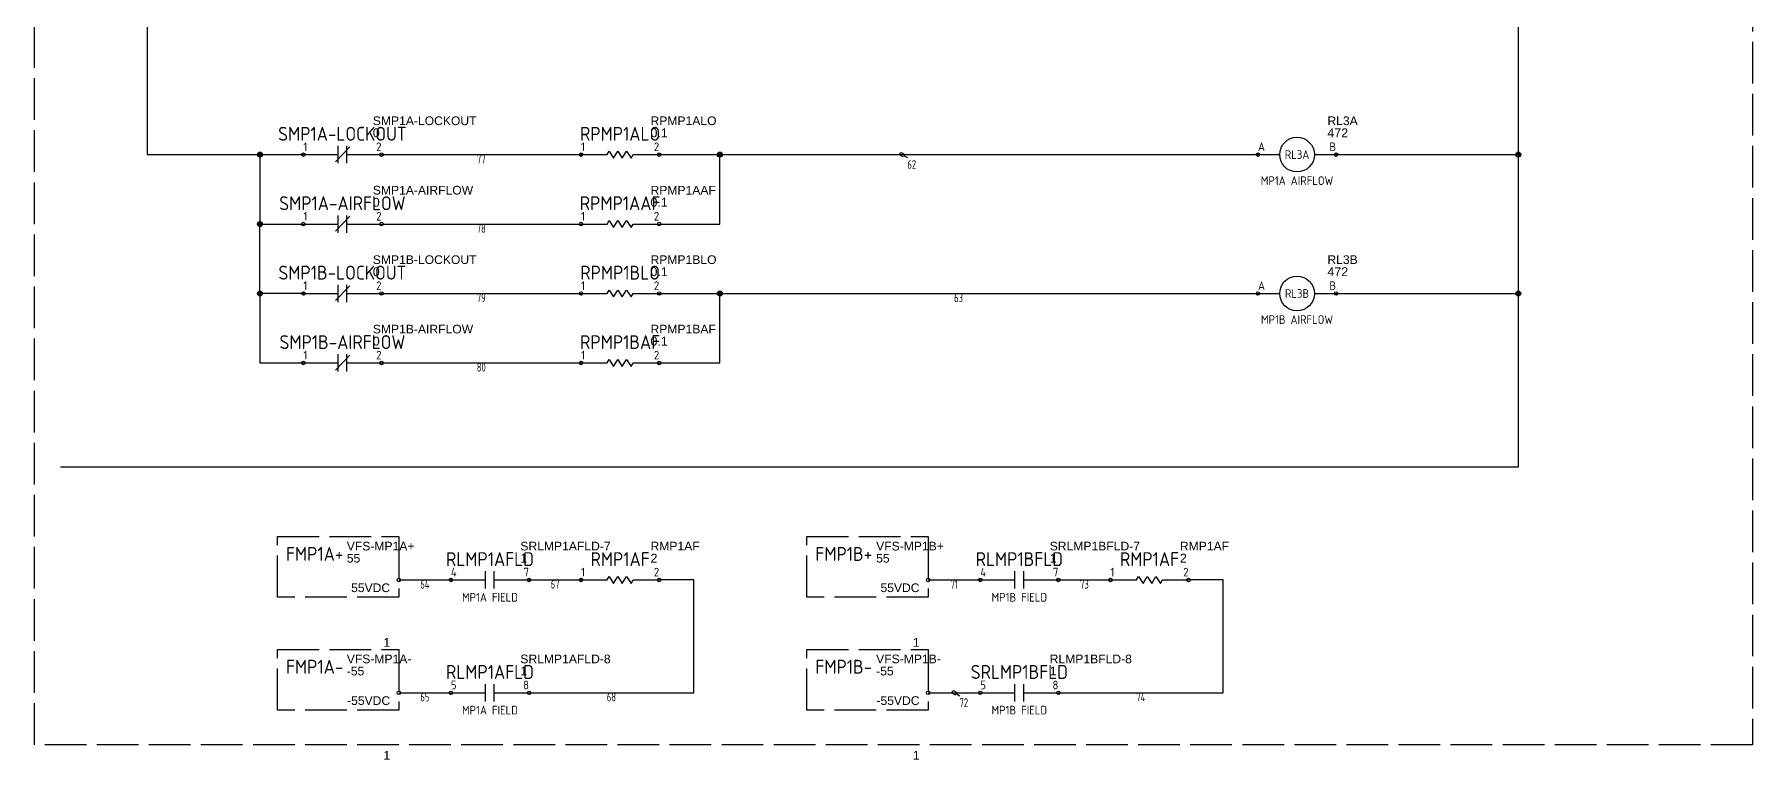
# Model space of a CAD drawing. Header units: millimetres. Extents: x 498 to 992, y 78 to 615.
# Drawn here: x 497.5 to 992.5, y 78.2 to 287.1 of the extents above; entities that cross this region are included whole.
import ezdxf
from ezdxf.enums import TextEntityAlignment as Align

# ---------------------------------------------------------------- set-up
doc = ezdxf.new("R2010")
doc.units = ezdxf.units.MM
doc.linetypes.add('ACAD_ISO02W100', pattern=[15, 12, -3])
for name, color, linetype in [('LOCBOX', 7, 'ACAD_ISO02W100'), ('NETLIST', 50, 'Continuous'), ('SYMS', 7, 'Continuous'), ('WIRENO', 7, 'Continuous'), ('WIRES', 7, 'Continuous')]:
    doc.layers.add(name, color=color, linetype=linetype)
doc.styles.get("Standard").update_dxf_attribs({"font": 'arial.ttf'})
doc.styles.add('WD_IEC', font='isocp2.shx', dxfattribs={"width": 0.9, "height": 4})

# ---------------------------------------------------------------- blocks, each defined once
blk = doc.blocks.new('CONTACT-NC')
for p, q in [((0, 0), (10, 0)), ((13.35, 2.25), (9.28, -2.05)), ((10, -2.5), (10, 2.5)), ((12.5, -2.5), (12.5, 2.5)), ((12.5, 0), (22.5, 0))]:
    blk.add_line(p, q)
for centre in [(0, 0), (22.5, 0)]:
    blk.add_circle(centre, 0.5)
at = {"style": 'WD_IEC', "flags": 1}
blk.add_attdef('LOC', text='', height=4, dxfattribs=at).set_placement((11.25, 11), align=Align.MIDDLE_CENTER)
at = {"style": 'WD_IEC'}
for tag, height, p in [('TAG1', 4, (11.25, 6)), ('DESC1', 2.5, (11.25, -5))]:
    blk.add_attdef(tag, text='', height=height, dxfattribs=at).set_placement(p, align=Align.MIDDLE_CENTER)
for tag, p, height, flags in [('X4TERM01', (0, 0), 0.64, 1), ('TERM01', (0, 1), 2.5, 8), ('X1TERM02', (22.5, 0), 0.64, 1)]:
    blk.add_attdef(tag, p, '', height=height, dxfattribs=dict(at, flags=flags))
at = {"style": 'WD_IEC', "flags": 8}
blk.add_attdef('TERM02', text='', height=2.5, dxfattribs=at).set_placement((22.5, 1), align=Align.RIGHT)
at = {"layer": 'NETLIST'}
for tag, p, height in [('NETTAG', (20, 8.5), 2.5), ('NETVALUE', (20, 5), 2.56)]:
    blk.add_attdef(tag, p, '', height=height, dxfattribs=at)
blk = doc.blocks.new('CONTACTOR-H')
for p, q in [((0, 0), (6.25, 0)), ((16.25, 0), (22.5, 0))]:
    blk.add_line(p, q)
for centre, radius in [((11.25, 0), 5), ((0, 0), 0.5), ((22.5, 0), 0.5)]:
    blk.add_circle(centre, radius)
at = {"style": 'WD_IEC', "flags": 1}
blk.add_attdef('LOC', text='', height=4, dxfattribs=at).set_placement((11.25, 8.5), align=Align.MIDDLE_CENTER)
at = {"style": 'WD_IEC'}
for tag, p, height, flags in [('X4TERM01', (0, 0), 0.64, 1), ('TERM01', (0, 1), 2.5, 8), ('X1TERM02', (22.5, 0), 0.64, 1)]:
    blk.add_attdef(tag, p, '', height=height, dxfattribs=dict(at, flags=flags))
for tag, height, p in [('TAG1', 4, (11.25, 0)), ('DESC1', 2.5, (11.25, -7.5))]:
    blk.add_attdef(tag, text='', height=height, dxfattribs=at).set_placement(p, align=Align.MIDDLE_CENTER)
at = {"style": 'WD_IEC', "flags": 8}
blk.add_attdef('TERM02', text='', height=2.5, dxfattribs=at).set_placement((22.5, 1), align=Align.RIGHT)
at = {"layer": 'NETLIST'}
for tag, p, height in [('NETTAG', (20, 8.5), 2.5), ('NETVALUE', (20, 5), 2.56)]:
    blk.add_attdef(tag, p, '', height=height, dxfattribs=at)
blk = doc.blocks.new('WDDOT')
for radius in [0.72, 0.449, 0.223]:
    blk.add_circle((0, 0), radius)
blk = doc.blocks.new('DCM-1')
at = {"linetype": 'ACAD_ISO02W100'}
blk.add_lwpolyline([(-35, 12.5), (0, 12.5), (0, -5), (-35, -5)], close=True, dxfattribs=at)
blk.add_circle((0, 0), 0.5)
at = {"style": 'WD_IEC'}
for tag, height, flags, p in [('LOC', 4, 1, (-32.5, 14.5)), ('DESC1', 3, 9, (-32.5, 2.5))]:
    blk.add_attdef(tag, text='', height=height, dxfattribs=dict(at, flags=flags)).set_placement(p, align=Align.MIDDLE_LEFT)
blk.add_attdef('TAG1', text='', height=4, dxfattribs=at).set_placement((-32.5, 7.5), align=Align.MIDDLE_LEFT)
at = {"style": 'WD_IEC', "flags": 1}
blk.add_attdef('X1TERM01', (0, 0), '', height=0.5, dxfattribs=at)
blk.add_attdef('TERMDESC01', text='', height=2.5).set_placement((-2.5, -1), align=Align.TOP_RIGHT)
blk.add_attdef('TERM01', text='', height=2.5).set_placement((-2.5, -20), align=Align.BOTTOM_RIGHT)
at = {"layer": 'NETLIST'}
for tag, p in [('NETTAG', (-15, 8.5)), ('NETVALUE', (-15, 5))]:
    blk.add_attdef(tag, p, '', height=2.5, dxfattribs=at)
blk = doc.blocks.new('RESISTOR-1')
for p, q in [((0, 0), (7.5, 0)), ((7.5, 0), (8.12, 1)), ((8.12, 1), (9.38, -1)), ((9.38, -1), (10.62, 1)), ((10.62, 1), (11.88, -1)), ((11.88, -1), (13.12, 1)), ((13.12, 1), (14.38, -1)), ((14.38, -1), (15, 0)), ((15, 0), (22.5, 0))]:
    blk.add_line(p, q)
for centre in [(0, 0), (22.5, 0)]:
    blk.add_circle(centre, 0.5)
at = {"style": 'WD_IEC', "flags": 1}
blk.add_attdef('LOC', text='', height=4, dxfattribs=at).set_placement((11.25, 11), align=Align.MIDDLE_CENTER)
at = {"style": 'WD_IEC'}
for tag, height, p in [('TAG1', 4, (11.25, 6)), ('DESC1', 2.5, (10.75, -3))]:
    blk.add_attdef(tag, text='', height=height, dxfattribs=at).set_placement(p, align=Align.MIDDLE_CENTER)
for tag, p, height, flags in [('X4TERM01', (0, 0), 0.64, 1), ('TERM01', (0, 1), 2.5, 8), ('X1TERM02', (22.5, 0), 0.64, 1)]:
    blk.add_attdef(tag, p, '', height=height, dxfattribs=dict(at, flags=flags))
at = {"style": 'WD_IEC', "flags": 8}
blk.add_attdef('TERM02', text='', height=2.5, dxfattribs=at).set_placement((22.5, 1), align=Align.RIGHT)
at = {"layer": 'NETLIST'}
for tag, p, height in [('NETTAG', (20, 8.5), 2.5), ('NETVALUE', (20, 5), 2.56)]:
    blk.add_attdef(tag, p, '', height=height, dxfattribs=at)
blk = doc.blocks.new('CONTACT-NO')
for p, q in [((2.5, 0), (12.5, 0)), ((12.5, -2.5), (12.5, 2.5)), ((15, -2.5), (15, 2.5)), ((15, 0), (25, 0))]:
    blk.add_line(p, q)
for centre in [(2.5, 0), (25, 0)]:
    blk.add_circle(centre, 0.5)
at = {"style": 'WD_IEC', "flags": 1}
blk.add_attdef('LOC', text='', height=4, dxfattribs=at).set_placement((13.75, 11), align=Align.MIDDLE_CENTER)
at = {"style": 'WD_IEC'}
for tag, height, p in [('TAG1', 4, (13.75, 6)), ('DESC1', 2.5, (13.75, -5))]:
    blk.add_attdef(tag, text='', height=height, dxfattribs=at).set_placement(p, align=Align.MIDDLE_CENTER)
for tag, p, height, flags in [('X4TERM01', (2.5, 0), 0.64, 1), ('TERM01', (2.5, 1), 2.5, 8), ('X1TERM02', (25, 0), 0.64, 1)]:
    blk.add_attdef(tag, p, '', height=height, dxfattribs=dict(at, flags=flags))
at = {"style": 'WD_IEC', "flags": 8}
blk.add_attdef('TERM02', text='', height=2.5, dxfattribs=at).set_placement((25, 1), align=Align.RIGHT)
at = {"layer": 'NETLIST'}
for tag, p, height in [('NETTAG', (22.5, 8.5), 2.5), ('NETVALUE', (22.5, 5), 2.56)]:
    blk.add_attdef(tag, p, '', height=height, dxfattribs=at)
blk = doc.blocks.new('WD_WNH2')
at = {"linetype": 'Continuous', "style": 'WD_IEC', "width": 0.8}
blk.add_attdef('WIRENO', text='', height=2.5, dxfattribs=at).set_placement((0, 0), align=Align.TOP_CENTER)
at = {"style": 'WD_IEC', "flags": 1}
for tag, p in [('W02USER', (0, -1.21)), ('W03USER', (0, -1.33)), ('W04USER', (0, -1.46)), ('W05USER', (0, -1.58)), ('W06USER', (0, -1.71)), ('W07USER', (0, -1.83)), ('W08USER', (0, -1.96)), ('W09USER', (0, -2.08)), ('W01USER', (0, -1.08)), ('W10USER', (0, -2.21))]:
    blk.add_attdef(tag, text='', height=0.08, dxfattribs=at).set_placement(p, align=Align.CENTER)

msp = doc.modelspace()

# ---------------------------------------------------------------- linework, layer by layer
at = {"layer": 'LOCBOX'}
msp.add_lwpolyline([(497.5, 615), (992.5, 615), (992.5, 82.5), (497.5, 82.5)], close=True, dxfattribs=at)
at = {"layer": 'WIRENO'}
for points in [[(749.15, 251.55), (748.19, 252.1), (748.04, 252.65), (747.35, 253.04), (746.81, 252.9), (746.96, 252.35), (747.65, 251.96), (747.92, 252.03)], [(764.15, 96.55), (763.19, 97.1), (763.04, 97.65), (762.35, 98.04), (761.81, 97.9), (761.96, 97.35), (762.65, 96.96), (762.92, 97.03)]]:
    msp.add_lwpolyline(points, dxfattribs=at)
at = {"layer": 'WIRES'}
for p, q in [((530, 537.5), (530, 252.5)), ((925, 405), (925, 162.5)), ((530, 252.5), (575, 252.5)), ((562.5, 252.5), (562.5, 232.5)), ((597.5, 252.5), (655, 252.5)), ((677.5, 252.5), (817.5, 252.5)), ((695, 232.5), (695, 252.5)), ((817.5, 252.5), (850, 252.5)), ((872.5, 252.5), (925, 252.5)), ((562.5, 232.5), (575, 232.5)), ((562.5, 212.5), (562.5, 232.5)), ((597.5, 232.5), (655, 232.5)), ((677.5, 232.5), (695, 232.5)), ((575, 212.5), (562.5, 212.5)), ((562.5, 212.5), (562.5, 192.5)), ((597.5, 212.5), (655, 212.5)), ((677.5, 212.5), (850, 212.5)), ((695, 192.5), (695, 212.5)), ((872.5, 212.5), (925, 212.5)), ((562.5, 192.5), (575, 192.5)), ((597.5, 192.5), (655, 192.5)), ((677.5, 192.5), (695, 192.5)), ((810, 162.5), (505, 162.5)), ((925, 162.5), (810, 162.5)), ((602.5, 130), (617.5, 130)), ((640, 130), (655, 130)), ((687.5, 130), (677.5, 130)), ((687.5, 97.5), (687.5, 130)), ((755, 130), (770, 130)), ((792.5, 130), (807.5, 130)), ((840, 130), (830, 130)), ((840, 97.5), (840, 130)), ((602.5, 97.5), (617.5, 97.5)), ((640, 97.5), (687.5, 97.5)), ((755, 97.5), (770, 97.5)), ((792.5, 97.5), (840, 97.5))]:
    msp.add_line(p, q, dxfattribs=at)

# ---------------------------------------------------------------- block references
ref = msp.add_blockref('CONTACT-NC', (575, 252.5))
ref.add_attrib('TERM02', '2', dxfattribs={"height": 2.5, "style": 'WD_IEC'}).set_placement((597.5, 253.5), align=Align.RIGHT)
ref.add_attrib('TERM01', '1', (575, 253.5), dxfattribs={"height": 2.5, "style": 'WD_IEC'})
ref.add_attrib('TAG1', 'SMP1A-LOCKOUT', dxfattribs={"height": 4, "style": 'WD_IEC'}).set_placement((586.25, 258.5), align=Align.MIDDLE_CENTER)
ref.add_attrib('NETVALUE', '0', (595, 257.5), dxfattribs={"layer": 'NETLIST', "height": 2.56})
ref.add_attrib('NETTAG', 'SMP1A-LOCKOUT', (595, 261), dxfattribs={"layer": 'NETLIST', "height": 2.5})
ref = msp.add_blockref('RESISTOR-1', (655, 252.5))
ref.add_attrib('NETTAG', 'RPMP1ALO', (675, 261), dxfattribs={"layer": 'NETLIST', "height": 2.5})
ref.add_attrib('NETVALUE', '0.1', (675, 257.5), dxfattribs={"layer": 'NETLIST', "height": 2.56})
ref.add_attrib('TAG1', 'RPMP1ALO', dxfattribs={"height": 4, "style": 'WD_IEC'}).set_placement((666.25, 258.5), align=Align.MIDDLE_CENTER)
ref.add_attrib('TERM01', '1', (655, 253.5), dxfattribs={"height": 2.5, "style": 'WD_IEC'})
ref.add_attrib('TERM02', '2', dxfattribs={"height": 2.5, "style": 'WD_IEC'}).set_placement((677.5, 253.5), align=Align.RIGHT)
ref = msp.add_blockref('CONTACTOR-H', (850, 252.5))
ref.add_attrib('TERM02', 'B', dxfattribs={"height": 2.5, "style": 'WD_IEC'}).set_placement((872.5, 253.5), align=Align.RIGHT)
ref.add_attrib('TERM01', 'A', (850, 253.5), dxfattribs={"height": 2.5, "style": 'WD_IEC'})
ref.add_attrib('DESC1', 'MP1A AIRFLOW', dxfattribs={"height": 2.5, "style": 'WD_IEC'}).set_placement((861.25, 245), align=Align.MIDDLE_CENTER)
ref.add_attrib('TAG1', 'RL3A', dxfattribs={"height": 2.5, "style": 'WD_IEC'}).set_placement((861.25, 252.5), align=Align.MIDDLE_CENTER)
ref.add_attrib('NETVALUE', '472', (870, 257.5), dxfattribs={"layer": 'NETLIST', "height": 2.56})
ref.add_attrib('NETTAG', 'RL3A', (870, 261), dxfattribs={"layer": 'NETLIST', "height": 2.5})
ref = msp.add_blockref('CONTACT-NC', (575, 232.5))
ref.add_attrib('TERM02', '2', dxfattribs={"height": 2.5, "style": 'WD_IEC'}).set_placement((597.5, 233.5), align=Align.RIGHT)
ref.add_attrib('TERM01', '1', (575, 233.5), dxfattribs={"height": 2.5, "style": 'WD_IEC'})
ref.add_attrib('TAG1', 'SMP1A-AIRFLOW', dxfattribs={"height": 4, "style": 'WD_IEC'}).set_placement((586.25, 238.5), align=Align.MIDDLE_CENTER)
ref.add_attrib('NETVALUE', '0', (595, 237.5), dxfattribs={"layer": 'NETLIST', "height": 2.56})
ref.add_attrib('NETTAG', 'SMP1A-AIRFLOW', (595, 241), dxfattribs={"layer": 'NETLIST', "height": 2.5})
ref = msp.add_blockref('RESISTOR-1', (655, 232.5))
ref.add_attrib('NETTAG', 'RPMP1AAF', (675, 241), dxfattribs={"layer": 'NETLIST', "height": 2.5})
ref.add_attrib('NETVALUE', '0.1', (675, 237.5), dxfattribs={"layer": 'NETLIST', "height": 2.56})
ref.add_attrib('TAG1', 'RPMP1AAF', dxfattribs={"height": 4, "style": 'WD_IEC'}).set_placement((666.25, 238.5), align=Align.MIDDLE_CENTER)
ref.add_attrib('TERM01', '1', (655, 233.5), dxfattribs={"height": 2.5, "style": 'WD_IEC'})
ref.add_attrib('TERM02', '2', dxfattribs={"height": 2.5, "style": 'WD_IEC'}).set_placement((677.5, 233.5), align=Align.RIGHT)
ref = msp.add_blockref('CONTACT-NC', (575, 212.5))
ref.add_attrib('TERM02', '2', dxfattribs={"height": 2.5, "style": 'WD_IEC'}).set_placement((597.5, 213.5), align=Align.RIGHT)
ref.add_attrib('TERM01', '1', (575, 213.5), dxfattribs={"height": 2.5, "style": 'WD_IEC'})
ref.add_attrib('TAG1', 'SMP1B-LOCKOUT', dxfattribs={"height": 4, "style": 'WD_IEC'}).set_placement((586.25, 218.5), align=Align.MIDDLE_CENTER)
ref.add_attrib('NETVALUE', '0', (595, 217.5), dxfattribs={"layer": 'NETLIST', "height": 2.56})
ref.add_attrib('NETTAG', 'SMP1B-LOCKOUT', (595, 221), dxfattribs={"layer": 'NETLIST', "height": 2.5})
ref = msp.add_blockref('RESISTOR-1', (655, 212.5))
ref.add_attrib('NETTAG', 'RPMP1BLO', (675, 221), dxfattribs={"layer": 'NETLIST', "height": 2.5})
ref.add_attrib('NETVALUE', '0.1', (675, 217.5), dxfattribs={"layer": 'NETLIST', "height": 2.56})
ref.add_attrib('TAG1', 'RPMP1BLO', dxfattribs={"height": 4, "style": 'WD_IEC'}).set_placement((666.25, 218.5), align=Align.MIDDLE_CENTER)
ref.add_attrib('TERM01', '1', (655, 213.5), dxfattribs={"height": 2.5, "style": 'WD_IEC'})
ref.add_attrib('TERM02', '2', dxfattribs={"height": 2.5, "style": 'WD_IEC'}).set_placement((677.5, 213.5), align=Align.RIGHT)
ref = msp.add_blockref('CONTACTOR-H', (850, 212.5))
ref.add_attrib('TERM02', 'B', dxfattribs={"height": 2.5, "style": 'WD_IEC'}).set_placement((872.5, 213.5), align=Align.RIGHT)
ref.add_attrib('TERM01', 'A', (850, 213.5), dxfattribs={"height": 2.5, "style": 'WD_IEC'})
ref.add_attrib('DESC1', 'MP1B AIRFLOW', dxfattribs={"height": 2.5, "style": 'WD_IEC'}).set_placement((861.25, 205), align=Align.MIDDLE_CENTER)
ref.add_attrib('TAG1', 'RL3B', dxfattribs={"height": 2.5, "style": 'WD_IEC'}).set_placement((861.25, 212.5), align=Align.MIDDLE_CENTER)
ref.add_attrib('NETVALUE', '472', (870, 217.5), dxfattribs={"layer": 'NETLIST', "height": 2.56})
ref.add_attrib('NETTAG', 'RL3B', (870, 221), dxfattribs={"layer": 'NETLIST', "height": 2.5})
ref = msp.add_blockref('CONTACT-NC', (575, 192.5))
ref.add_attrib('TERM02', '2', dxfattribs={"height": 2.5, "style": 'WD_IEC'}).set_placement((597.5, 193.5), align=Align.RIGHT)
ref.add_attrib('TERM01', '1', (575, 193.5), dxfattribs={"height": 2.5, "style": 'WD_IEC'})
ref.add_attrib('TAG1', 'SMP1B-AIRFLOW', dxfattribs={"height": 4, "style": 'WD_IEC'}).set_placement((586.25, 198.5), align=Align.MIDDLE_CENTER)
ref.add_attrib('NETVALUE', '0', (595, 197.5), dxfattribs={"layer": 'NETLIST', "height": 2.56})
ref.add_attrib('NETTAG', 'SMP1B-AIRFLOW', (595, 201), dxfattribs={"layer": 'NETLIST', "height": 2.5})
ref = msp.add_blockref('RESISTOR-1', (655, 192.5))
ref.add_attrib('NETTAG', 'RPMP1BAF', (675, 201), dxfattribs={"layer": 'NETLIST', "height": 2.5})
ref.add_attrib('NETVALUE', '0.1', (675, 197.5), dxfattribs={"layer": 'NETLIST', "height": 2.56})
ref.add_attrib('TAG1', 'RPMP1BAF', dxfattribs={"height": 4, "style": 'WD_IEC'}).set_placement((666.25, 198.5), align=Align.MIDDLE_CENTER)
ref.add_attrib('TERM01', '1', (655, 193.5), dxfattribs={"height": 2.5, "style": 'WD_IEC'})
ref.add_attrib('TERM02', '2', dxfattribs={"height": 2.5, "style": 'WD_IEC'}).set_placement((677.5, 193.5), align=Align.RIGHT)
for p, values in [((602.5, 130), {'NETVALUE': '55', 'NETTAG': 'VFS-MP1A+', 'TERM01': '1', 'TAG1': 'FMP1A+', 'TERMDESC01': '55VDC'}), ((755, 130), {'NETVALUE': '55', 'NETTAG': 'VFS-MP1B+', 'TERM01': '1', 'TAG1': 'FMP1B+', 'TERMDESC01': '55VDC'}), ((602.5, 97.5), {'NETVALUE': '-55', 'NETTAG': 'VFS-MP1A-', 'TERM01': '1', 'TAG1': 'FMP1A-', 'TERMDESC01': '-55VDC'}), ((755, 97.5), {'NETVALUE': '-55', 'NETTAG': 'VFS-MP1B-', 'TERM01': '1', 'TAG1': 'FMP1B-', 'TERMDESC01': '-55VDC'})]:
    msp.add_blockref('DCM-1', p).add_auto_attribs(values)
ref = msp.add_blockref('CONTACT-NO', (615, 130))
ref.add_attrib('NETTAG', 'SRLMP1AFLD-7', (637.5, 138.5), dxfattribs={"layer": 'NETLIST', "height": 2.5})
ref.add_attrib('NETVALUE', '1', (637.5, 135), dxfattribs={"layer": 'NETLIST', "height": 2.56})
ref.add_attrib('TAG1', 'RLMP1AFLD', dxfattribs={"height": 4, "style": 'WD_IEC'}).set_placement((628.75, 136), align=Align.MIDDLE_CENTER)
ref.add_attrib('DESC1', 'MP1A FIELD', dxfattribs={"height": 2.5, "style": 'WD_IEC'}).set_placement((628.75, 125), align=Align.MIDDLE_CENTER)
ref.add_attrib('TERM01', '4', (617.5, 131), dxfattribs={"height": 2.5, "style": 'WD_IEC'})
ref.add_attrib('TERM02', '7', dxfattribs={"height": 2.5, "style": 'WD_IEC'}).set_placement((640, 131), align=Align.RIGHT)
ref = msp.add_blockref('RESISTOR-1', (655, 130))
ref.add_attrib('NETTAG', 'RMP1AF', (675, 138.5), dxfattribs={"layer": 'NETLIST', "height": 2.5})
ref.add_attrib('NETVALUE', '2', (675, 135), dxfattribs={"layer": 'NETLIST', "height": 2.56})
ref.add_attrib('TAG1', 'RMP1AF', dxfattribs={"height": 4, "style": 'WD_IEC'}).set_placement((666.25, 136), align=Align.MIDDLE_CENTER)
ref.add_attrib('TERM01', '1', (655, 131), dxfattribs={"height": 2.5, "style": 'WD_IEC'})
ref.add_attrib('TERM02', '2', dxfattribs={"height": 2.5, "style": 'WD_IEC'}).set_placement((677.5, 131), align=Align.RIGHT)
ref = msp.add_blockref('CONTACT-NO', (767.5, 130))
ref.add_attrib('NETTAG', 'SRLMP1BFLD-7', (790, 138.5), dxfattribs={"layer": 'NETLIST', "height": 2.5})
ref.add_attrib('NETVALUE', '1', (790, 135), dxfattribs={"layer": 'NETLIST', "height": 2.56})
ref.add_attrib('TAG1', 'RLMP1BFLD', dxfattribs={"height": 4, "style": 'WD_IEC'}).set_placement((781.25, 136), align=Align.MIDDLE_CENTER)
ref.add_attrib('DESC1', 'MP1B FIELD', dxfattribs={"height": 2.5, "style": 'WD_IEC'}).set_placement((781.25, 125), align=Align.MIDDLE_CENTER)
ref.add_attrib('TERM01', '4', (770, 131), dxfattribs={"height": 2.5, "style": 'WD_IEC'})
ref.add_attrib('TERM02', '7', dxfattribs={"height": 2.5, "style": 'WD_IEC'}).set_placement((792.5, 131), align=Align.RIGHT)
ref = msp.add_blockref('RESISTOR-1', (807.5, 130))
ref.add_attrib('NETTAG', 'RMP1AF', (827.5, 138.5), dxfattribs={"layer": 'NETLIST', "height": 2.5})
ref.add_attrib('NETVALUE', '2', (827.5, 135), dxfattribs={"layer": 'NETLIST', "height": 2.56})
ref.add_attrib('TAG1', 'RMP1AF', dxfattribs={"height": 4, "style": 'WD_IEC'}).set_placement((818.75, 136), align=Align.MIDDLE_CENTER)
ref.add_attrib('TERM01', '1', (807.5, 131), dxfattribs={"height": 2.5, "style": 'WD_IEC'})
ref.add_attrib('TERM02', '2', dxfattribs={"height": 2.5, "style": 'WD_IEC'}).set_placement((830, 131), align=Align.RIGHT)
ref = msp.add_blockref('CONTACT-NO', (615, 97.5))
ref.add_attrib('NETTAG', 'SRLMP1AFLD-8', (637.5, 106), dxfattribs={"layer": 'NETLIST', "height": 2.5})
ref.add_attrib('NETVALUE', '1', (637.5, 102.5), dxfattribs={"layer": 'NETLIST', "height": 2.56})
ref.add_attrib('TAG1', 'RLMP1AFLD', dxfattribs={"height": 4, "style": 'WD_IEC'}).set_placement((628.75, 103.5), align=Align.MIDDLE_CENTER)
ref.add_attrib('DESC1', 'MP1A FIELD', dxfattribs={"height": 2.5, "style": 'WD_IEC'}).set_placement((628.75, 92.5), align=Align.MIDDLE_CENTER)
ref.add_attrib('TERM01', '5', (617.5, 98.5), dxfattribs={"height": 2.5, "style": 'WD_IEC'})
ref.add_attrib('TERM02', '8', dxfattribs={"height": 2.5, "style": 'WD_IEC'}).set_placement((640, 98.5), align=Align.RIGHT)
ref = msp.add_blockref('CONTACT-NO', (767.5, 97.5))
ref.add_attrib('NETTAG', 'RLMP1BFLD-8', (790, 106), dxfattribs={"layer": 'NETLIST', "height": 2.5})
ref.add_attrib('NETVALUE', '1', (790, 102.5), dxfattribs={"layer": 'NETLIST', "height": 2.56})
ref.add_attrib('TAG1', 'SRLMP1BFLD', dxfattribs={"height": 4, "style": 'WD_IEC'}).set_placement((781.25, 103.5), align=Align.MIDDLE_CENTER)
ref.add_attrib('DESC1', 'MP1B FIELD', dxfattribs={"height": 2.5, "style": 'WD_IEC'}).set_placement((781.25, 92.5), align=Align.MIDDLE_CENTER)
ref.add_attrib('TERM01', '5', (770, 98.5), dxfattribs={"height": 2.5, "style": 'WD_IEC'})
ref.add_attrib('TERM02', '8', dxfattribs={"height": 2.5, "style": 'WD_IEC'}).set_placement((792.5, 98.5), align=Align.RIGHT)
at = {"layer": 'SYMS'}
for p in [(562.5, 252.5), (695, 252.5), (925, 252.5), (562.5, 232.5), (562.5, 212.5), (695, 212.5), (925, 212.5)]:
    msp.add_blockref('WDDOT', p, dxfattribs=at)
at = {"layer": 'WIRENO'}
ref = msp.add_blockref('WD_WNH2', (626.25, 252.5), dxfattribs=at)
ref.add_attrib('WIRENO', '77', dxfattribs={"linetype": 'Continuous', "height": 2.5, "style": 'WD_IEC', "width": 0.8}).set_placement((626.25, 252.5), align=Align.TOP_CENTER)
ref = msp.add_blockref('WD_WNH2', (747.5, 252.5), dxfattribs=at)
ref.add_attrib('WIRENO', '62', dxfattribs={"linetype": 'Continuous', "height": 2.5, "style": 'WD_IEC', "width": 0.8}).set_placement((750.25, 250.91), align=Align.TOP_CENTER)
ref = msp.add_blockref('WD_WNH2', (626.25, 232.5), dxfattribs=at)
ref.add_attrib('WIRENO', '78', dxfattribs={"linetype": 'Continuous', "height": 2.5, "style": 'WD_IEC', "width": 0.8}).set_placement((626.25, 232.5), align=Align.TOP_CENTER)
ref = msp.add_blockref('WD_WNH2', (626.25, 212.5), dxfattribs=at)
ref.add_attrib('WIRENO', '79', dxfattribs={"linetype": 'Continuous', "height": 2.5, "style": 'WD_IEC', "width": 0.8}).set_placement((626.25, 212.5), align=Align.TOP_CENTER)
ref = msp.add_blockref('WD_WNH2', (763.75, 212.5), dxfattribs=at)
ref.add_attrib('WIRENO', '63', dxfattribs={"linetype": 'Continuous', "height": 2.5, "style": 'WD_IEC', "width": 0.8}).set_placement((763.75, 212.5), align=Align.TOP_CENTER)
ref = msp.add_blockref('WD_WNH2', (626.25, 192.5), dxfattribs=at)
ref.add_attrib('WIRENO', '80', dxfattribs={"linetype": 'Continuous', "height": 2.5, "style": 'WD_IEC', "width": 0.8}).set_placement((626.25, 192.5), align=Align.TOP_CENTER)
ref = msp.add_blockref('WD_WNH2', (610, 130), dxfattribs=at)
ref.add_attrib('WIRENO', '64', dxfattribs={"linetype": 'Continuous', "height": 2.5, "style": 'WD_IEC', "width": 0.8}).set_placement((610, 130), align=Align.TOP_CENTER)
ref = msp.add_blockref('WD_WNH2', (647.5, 130), dxfattribs=at)
ref.add_attrib('WIRENO', '67', dxfattribs={"linetype": 'Continuous', "height": 2.5, "style": 'WD_IEC', "width": 0.8}).set_placement((647.5, 130), align=Align.TOP_CENTER)
ref = msp.add_blockref('WD_WNH2', (762.5, 130), dxfattribs=at)
ref.add_attrib('WIRENO', '71', dxfattribs={"linetype": 'Continuous', "height": 2.5, "style": 'WD_IEC', "width": 0.8}).set_placement((762.5, 130), align=Align.TOP_CENTER)
ref = msp.add_blockref('WD_WNH2', (800, 130), dxfattribs=at)
ref.add_attrib('WIRENO', '73', dxfattribs={"linetype": 'Continuous', "height": 2.5, "style": 'WD_IEC', "width": 0.8}).set_placement((800, 130), align=Align.TOP_CENTER)
ref = msp.add_blockref('WD_WNH2', (610, 97.5), dxfattribs=at)
ref.add_attrib('WIRENO', '65', dxfattribs={"linetype": 'Continuous', "height": 2.5, "style": 'WD_IEC', "width": 0.8}).set_placement((610, 97.5), align=Align.TOP_CENTER)
ref = msp.add_blockref('WD_WNH2', (663.75, 97.5), dxfattribs=at)
ref.add_attrib('WIRENO', '68', dxfattribs={"linetype": 'Continuous', "height": 2.5, "style": 'WD_IEC', "width": 0.8}).set_placement((663.75, 97.5), align=Align.TOP_CENTER)
ref = msp.add_blockref('WD_WNH2', (762.5, 97.5), dxfattribs=at)
ref.add_attrib('WIRENO', '72', dxfattribs={"linetype": 'Continuous', "height": 2.5, "style": 'WD_IEC', "width": 0.8}).set_placement((765.25, 95.91), align=Align.TOP_CENTER)
ref = msp.add_blockref('WD_WNH2', (816.25, 97.5), dxfattribs=at)
ref.add_attrib('WIRENO', '74', dxfattribs={"linetype": 'Continuous', "height": 2.5, "style": 'WD_IEC', "width": 0.8}).set_placement((816.25, 97.5), align=Align.TOP_CENTER)

doc.saveas('drawing.dxf')
